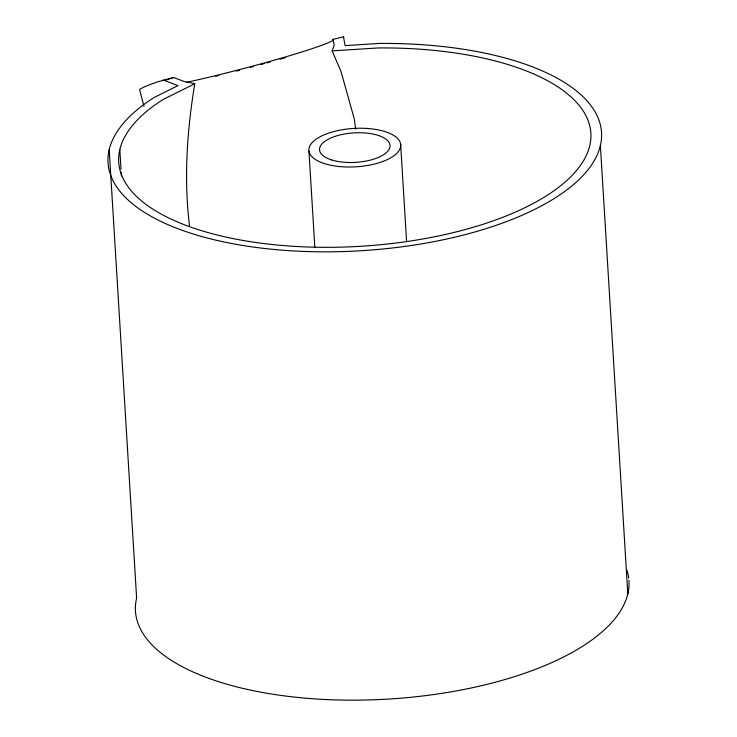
<?xml version="1.0" encoding="UTF-8"?>
<svg xmlns="http://www.w3.org/2000/svg" width="737" height="737" viewBox="0 0 737 737"><rect width="100%" height="100%" fill="white"/><g stroke="black" fill="none" stroke-linecap="round" stroke-linejoin="round"><path stroke-width="1.11" d="M143.964 106.248L139.597 89.582A105.944 6.025 -14.7 0 1 157.561 81.853L173.683 77.496L184.02 81.457L194.798 83.751C186.995 130.587 183.743 178.769 189.52 226.001M355.667 129.086L354.267 118.86L341.056 71.655L332.138 50.871L334.202 45.51L333.032 39.347L343.47 36.85L343.866 37.255M194.798 83.751L163.098 99.486A236.522 98.832 -3.5 0 0 252.247 241.966A236.522 98.832 -3.5 0 0 582.092 163.006A236.522 98.832 -3.5 0 0 378.394 47.942L332.138 50.871M166.055 80.001L173.683 77.496M163.245 79.992L177.958 85.639L154.438 97.302A247.208 103.3 -3.5 0 0 247.614 246.232A247.208 103.3 -3.5 0 0 592.364 163.697A247.208 103.3 -3.5 0 0 379.454 43.437L345.137 45.611L343.47 36.85M333.032 39.347L333.566 39.899A95.257 5.417 -14.7 0 1 279.618 58.628A95.257 5.417 -14.7 0 1 186.719 82.286M600.379 145.576L627.804 593.911M400.624 144.093L406.603 241.782M308.95 151.159L314.856 247.696M119.818 149.583L121.006 169.114M121.218 172.559L121.43 176.005M109.196 149.675L136.621 598.011A247.208 103.3 -3.5 0 0 373.659 699.791A247.208 103.3 -3.5 0 0 628.919 580.332M285.385 57.652A105.944 6.025 -14.7 0 1 280.06 59.181M270.101 62A105.944 6.025 -14.7 0 1 266.711 62.94M264.436 63.566A105.944 6.025 -14.7 0 1 261.027 64.497M253.556 66.523A105.944 6.025 -14.7 0 1 250.34 67.38M239.571 70.218A105.944 6.025 -14.7 0 1 236.356 71.047M218.815 75.478A105.944 6.025 -14.7 0 1 215.536 76.289M626.975 570.281A247.208 103.3 -3.5 0 1 628.698 578.075M331.484 159.892A35.312 14.758 -3.5 0 0 389.357 148.791A35.312 14.758 -3.5 0 0 343.525 134.189A35.312 14.758 -3.5 0 0 331.484 159.892M324.437 163.605A45.998 19.226 -3.5 0 0 399.822 149.15A45.998 19.226 -3.5 0 0 340.116 130.117A45.998 19.226 -3.5 0 0 324.437 163.605"/></g></svg>
